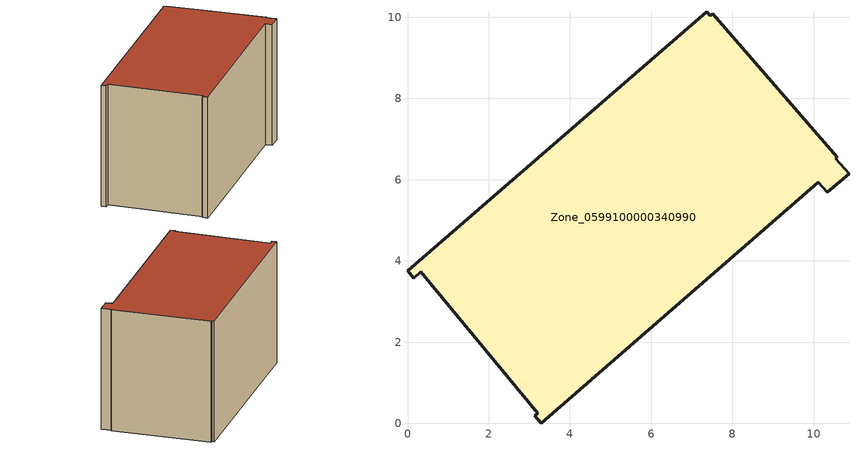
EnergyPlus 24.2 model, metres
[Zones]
Zone_0599100000340990
 floor ground (C_G): 10.12,5.94 3.29,0 3.13,0.18 3.21,0.25 0.33,3.73 0.16,3.58 0,3.76 7.37,10.14 7.46,10.04 7.52,10.09 10.59,6.55 10.55,6.52 10.87,6.15 10.34,5.69 z0
 wall outside (C_F): 10.12,5.94 10.34,5.69 10.87,6.15 10.55,6.52 10.59,6.55 7.52,10.09 7.46,10.04 7.37,10.14 0,3.76 0.16,3.58 0.33,3.73 3.21,0.25 3.13,0.18 3.29,0 10.12,5.94 z0:5.87
 roof outside (C_R): 3.29,0 10.12,5.94 10.34,5.69 10.87,6.15 10.55,6.52 10.59,6.55 7.52,10.09 7.46,10.04 7.37,10.14 0,3.76 0.16,3.58 0.33,3.73 3.21,0.25 3.13,0.18 z5.87
[BUILDING]
Pand.0599100000340990: North Axis=0; Terrain=City; Loads Convergence Tolerance Value=0.04; Temperature Convergence Tolerance Value=0.4; Solar Distribution=FullExterior; Maximum Number of Warmup Days=25; Minimum Number of Warmup Days=1
[Site:Location]
Rotterdam.The.Hague.AP_ZH_NLD Design_Conditions: Latitude=51.96; Longitude=4.45; Time Zone=1; Elevation=-4.5
[SITE:GROUNDTEMPERATURE:BUILDINGSURFACE]
18, 18, 18, 18, 18, 18, 18, 18, 18, 18, 18, 18
[MATERIAL] Thermal Absorptance=0.9; Solar Absorptance=0.7; Visible Absorptance=0.7
Name | Roughness | Thickness | Conductivity | Density | Specific Heat
G.TI.1992-2005 | MediumSmooth | 0.15 | 0.06 | 540 | 1210
F.TI.1992-2005 | Rough | 0.3 | 0.12 | 1920 | 840
R.TI.1992-2005 | MediumRough | 0.2 | 0.08 | 1500 | 1000
[CONSTRUCTION]
C_G: G.TI.1992-2005
C_F: F.TI.1992-2005
C_R: R.TI.1992-2005
[ZONE]
Zone_0599100000340990: Type=1; Multiplier=1; Ceiling Height=Autocalculate; Volume=Autocalculate; Floor Area=autocalculate; Part of Total Floor Area=Yes
[ZONEINFILTRATION:DESIGNFLOWRATE]
Infil_Zone_0599100000340990: Zone or ZoneList or Space or SpaceList=Zone_0599100000340990; Schedule=AlwaysOn; Design Flow Rate Calculation Method=Flow/Area; Flow Rate per Floor Area=0.0015; Constant Term Coefficient=1; Temperature Term Coefficient=0; Velocity Term Coefficient=0; Velocity Squared Term Coefficient=0
[HVACTEMPLATE:ZONE:IDEALLOADSAIRSYSTEM]
Zone_0599100000340990: Maximum Heating Supply Air Temperature=50; Minimum Cooling Supply Air Temperature=13; Maximum Heating Supply Air Humidity Ratio=0.0156; Minimum Cooling Supply Air Humidity Ratio=0.0077; Heating Limit=NoLimit; Cooling Limit=NoLimit; Dehumidification Control Type=ConstantSensibleHeatRatio; Cooling Sensible Heat Ratio=0.7; Dehumidification Setpoint=60; Humidification Control Type=None; Humidification Setpoint=30; Outdoor Air Method=None; Outdoor Air Flow Rate per Person=0.00944; Outdoor Air Flow Rate per Zone Floor Area=0; Outdoor Air Flow Rate per Zone=0; Demand Controlled Ventilation Type=None; Outdoor Air Economizer Type=NoEconomizer; Heat Recovery Type=None; Sensible Heat Recovery Effectiveness=0.7; Latent Heat Recovery Effectiveness=0.65
[ZONECONTROL:THERMOSTAT]
ThermostatControl_Zone_0599100000340990: Zone or ZoneList=Zone_0599100000340990; Control Type Schedule=DualSetpointControlType; Control 1=Thermostat_Zone_0599100000340990; Temperature Difference Between Cutout And Setpoint=0
[THERMOSTATSETPOINT:DUALSETPOINT]
Thermostat_Zone_0599100000340990: Heating Setpoint Temperature Schedule=HeatingSetpoint_Zone_0599100000340990; Cooling Setpoint Temperature Schedule=CoolingSetpoint_Zone_0599100000340990
[SCHEDULE:COMPACT]
HeatingSetpoint_Zone_0599100000340990: Through: 12/31, For: AllDays, Until: 24:00, 21
CoolingSetpoint_Zone_0599100000340990: Through: 12/31, For: AllDays, Until: 24:00, 24
DualSetpointControlType: Through: 12/31, For: AllDays, Until: 24:00, 4
AlwaysOn: Through: 12/31, For: AllDays, Until: 24:00, 1
